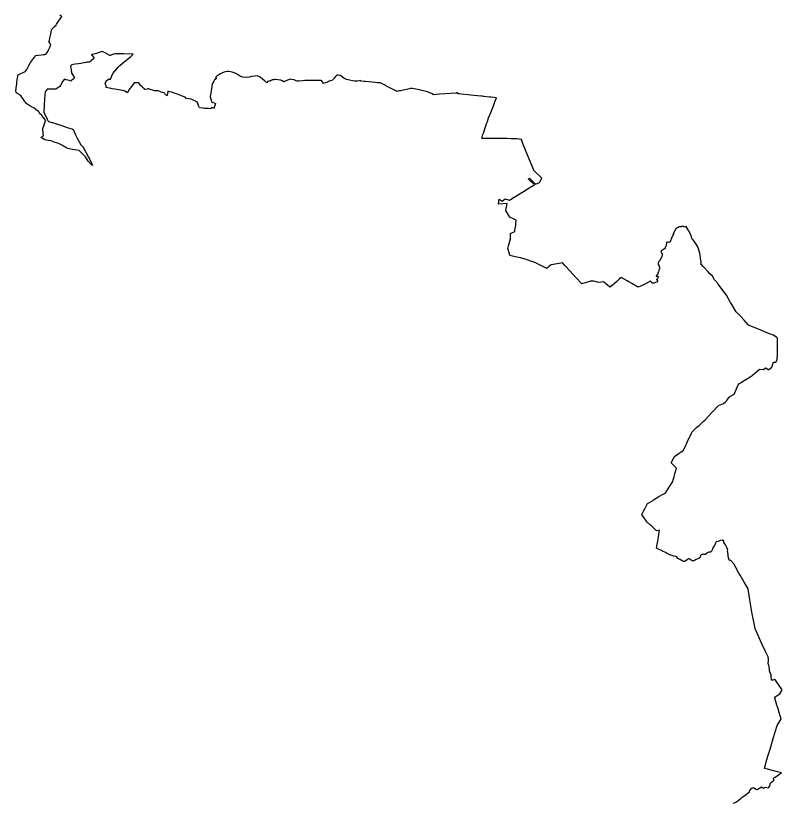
# Model space of a CAD drawing. Header units: metres. Extents: x 319750 to 415268, y 1725605 to 1842937.
# Drawn here: x 375291 to 402919, y 1754009 to 1782412 of the extents above; entities that cross this region are included whole.
import ezdxf

# ---------------------------------------------------------------- set-up
doc = ezdxf.new("R2010")
doc.units = ezdxf.units.M
doc.header["$MEASUREMENT"] = 0
doc.layers.add('DISTRICT BOUNDRY', color=86, linetype='Continuous')

msp = doc.modelspace()

# ---------------------------------------------------------------- linework, layer by layer
at = {"layer": 'DISTRICT BOUNDRY'}
msp.add_polyline3d([(401154, 1754004, 0), (401166, 1754011, 0), (401181, 1754021, 0), (401223, 1754039, 0), (401269, 1754060, 0), (401381, 1754146, 0), (401431, 1754181, 0), (401478, 1754232, 0), (401530, 1754260, 0), (401735, 1754419, 0), (401742, 1754453, 0), (401745, 1754470, 0), (401815, 1754535, 0), (401826, 1754570, 0), (401865, 1754570, 0), (401911, 1754569, 0), (401961, 1754513, 0), (402009, 1754508, 0), (402107, 1754565, 0), (402173, 1754604, 0), (402245, 1754551, 0), (402310, 1754584, 0), (402429, 1754568, 0), (402488, 1754662, 0), (402488, 1754719, 0), (402522, 1754752, 0), (402587, 1754814, 0), (402603, 1754826, 0), (402623, 1754841, 0), (402624, 1754842, 0), (402625, 1754842, 0), (402614, 1754859, 0), (402598, 1754884, 0), (402587, 1754899, 0), (402619, 1754920, 0), (402658, 1754946, 0), (402778, 1755028, 0), (402800, 1755043, 0), (402891, 1755106, 0), (402704, 1755153, 0), (402390, 1755234, 0), (402274, 1755262, 0), (402315, 1755396, 0), (402328, 1755442, 0), (402345, 1755503, 0), (402403, 1755708, 0), (402457, 1755888, 0), (402527, 1756118, 0), (402556, 1756220, 0), (402600, 1756375, 0), (402672, 1756615, 0), (402734, 1756818, 0), (402883, 1757052, 0), (402847, 1757167, 0), (402812, 1757277, 0), (402770, 1757418, 0), (402749, 1757489, 0), (402741, 1757511, 0), (402727, 1757552, 0), (402652, 1757807, 0), (402643, 1757839, 0), (402658, 1757848, 0), (402740, 1757900, 0), (402827, 1757953, 0), (402919, 1758096, 0), (402680, 1758450, 0), (402638, 1758471, 0), (402617, 1758460, 0), (402596, 1758449, 0), (402535, 1758453, 0), (402522, 1758628, 0), (402471, 1758753, 0), (402462, 1758783, 0), (402447, 1758950, 0), (402439, 1758975, 0), (402428, 1759013, 0), (402416, 1759051, 0), (402421, 1759150, 0), (402425, 1759184, 0), (402427, 1759208, 0), (402411, 1759292, 0), (402343, 1759429, 0), (402315, 1759487, 0), (402184, 1759762, 0), (401955, 1760271, 0), (401946, 1760294, 0), (401939, 1760315, 0), (401893, 1760548, 0), (401835, 1760846, 0), (401812, 1760985, 0), (401753, 1761344, 0), (401707, 1761659, 0), (401695, 1761741, 0), (401551, 1761977, 0), (401397, 1762240, 0), (401359, 1762306, 0), (401245, 1762509, 0), (401175, 1762643, 0), (401062, 1762764, 0), (401013, 1762761, 0), (400993, 1762821, 0), (400964, 1762904, 0), (400971, 1762981, 0), (400950, 1763111, 0), (400961, 1763135, 0), (400963, 1763139, 0), (400931, 1763205, 0), (400869, 1763332, 0), (400819, 1763409, 0), (400808, 1763448, 0), (400798, 1763485, 0), (400796, 1763490, 0), (400785, 1763486, 0), (400778, 1763487, 0), (400776, 1763487, 0), (400773, 1763486, 0), (400769, 1763486, 0), (400755, 1763491, 0), (400749, 1763493, 0), (400692, 1763488, 0), (400603, 1763451, 0), (400539, 1763435, 0), (400508, 1763394, 0), (400493, 1763334, 0), (400475, 1763306, 0), (400433, 1763240, 0), (400415, 1763207, 0), (400382, 1763114, 0), (400328, 1763065, 0), (400309, 1763063, 0), (400270, 1763060, 0), (400227, 1763039, 0), (400166, 1762994, 0), (400137, 1762983, 0), (400131, 1762981, 0), (400097, 1762982, 0), (400067, 1762988, 0), (400061, 1762989, 0), (400030, 1762985, 0), (399994, 1762967, 0), (399977, 1762946, 0), (399970, 1762926, 0), (399960, 1762895, 0), (399924, 1762848, 0), (399879, 1762820, 0), (399812, 1762795, 0), (399756, 1762762, 0), (399725, 1762747, 0), (399706, 1762742, 0), (399669, 1762754, 0), (399595, 1762801, 0), (399558, 1762819, 0), (399543, 1762821, 0), (399506, 1762802, 0), (399418, 1762735, 0), (399404, 1762724, 0), (399392, 1762733, 0), (399359, 1762727, 0), (399307, 1762752, 0), (399246, 1762794, 0), (399242, 1762796, 0), (399231, 1762801, 0), (399158, 1762832, 0), (399114, 1762896, 0), (399108, 1762898, 0), (399089, 1762904, 0), (399017, 1762922, 0), (398941, 1762941, 0), (398867, 1762972, 0), (398798, 1763004, 0), (398748, 1763031, 0), (398708, 1763049, 0), (398705, 1763050, 0), (398604, 1763103, 0), (398600, 1763105, 0), (398586, 1763113, 0), (398504, 1763152, 0), (398390, 1763207, 0), (398400, 1763270, 0), (398415, 1763355, 0), (398438, 1763465, 0), (398452, 1763535, 0), (398460, 1763595, 0), (398475, 1763720, 0), (398483, 1763786, 0), (398494, 1763864, 0), (398385, 1763838, 0), (398202, 1764009, 0), (398165, 1764044, 0), (398045, 1764145, 0), (398013, 1764192, 0), (397931, 1764315, 0), (397859, 1764426, 0), (397918, 1764541, 0), (397931, 1764566, 0), (397949, 1764602, 0), (398045, 1764792, 0), (398050, 1764801, 0), (398063, 1764824, 0), (398241, 1764921, 0), (398242, 1764921, 0), (398243, 1764921, 0), (398283, 1764951, 0), (398465, 1765072, 0), (398598, 1765143, 0), (398671, 1765186, 0), (398712, 1765210, 0), (398719, 1765217, 0), (398820, 1765372, 0), (398881, 1765466, 0), (398882, 1765468, 0), (398909, 1765513, 0), (398972, 1765614, 0), (398986, 1765668, 0), (399011, 1765750, 0), (399020, 1765780, 0), (399024, 1765796, 0), (399049, 1765894, 0), (399073, 1765973, 0), (399105, 1766094, 0), (399084, 1766114, 0), (399059, 1766139, 0), (398984, 1766216, 0), (398917, 1766286, 0), (398927, 1766305, 0), (399000, 1766449, 0), (399029, 1766501, 0), (399036, 1766513, 0), (399124, 1766576, 0), (399202, 1766632, 0), (399243, 1766661, 0), (399358, 1766739, 0), (399398, 1766827, 0), (399407, 1766843, 0), (399455, 1766948, 0), (399480, 1767001, 0), (399533, 1767116, 0), (399564, 1767179, 0), (399586, 1767223, 0), (399599, 1767252, 0), (399647, 1767359, 0), (399672, 1767408, 0), (399678, 1767421, 0), (399690, 1767429, 0), (399695, 1767433, 0), (399822, 1767547, 0), (399845, 1767568, 0), (399925, 1767638, 0), (400071, 1767773, 0), (400114, 1767811, 0), (400144, 1767829, 0), (400146, 1767843, 0), (400147, 1767855, 0), (400383, 1768103, 0), (400620, 1768357, 0), (400680, 1768381, 0), (400803, 1768429, 0), (400874, 1768493, 0), (400918, 1768532, 0), (400989, 1768646, 0), (400996, 1768660, 0), (401187, 1768758, 0), (401272, 1768957, 0), (401346, 1769122, 0), (401372, 1769143, 0), (401378, 1769150, 0), (401379, 1769152, 0), (401450, 1769200, 0), (401758, 1769393, 0), (401831, 1769442, 0), (402102, 1769665, 0), (402230, 1769656, 0), (402330, 1769715, 0), (402415, 1769650, 0), (402430, 1769659, 0), (402545, 1769734, 0), (402601, 1769922, 0), (402682, 1769918, 0), (402733, 1769999, 0), (402742, 1770228, 0), (402744, 1770235, 0), (402742, 1770235, 0), (402747, 1770572, 0), (402752, 1770778, 0), (402744, 1770786, 0), (402709, 1770821, 0), (402591, 1770891, 0), (402526, 1770918, 0), (402428, 1770957, 0), (402145, 1771072, 0), (402000, 1771131, 0), (401909, 1771169, 0), (401706, 1771250, 0), (401693, 1771269, 0), (401551, 1771428, 0), (401438, 1771556, 0), (401307, 1771688, 0), (401260, 1771733, 0), (401182, 1771848, 0), (401096, 1772000, 0), (401056, 1772072, 0), (400913, 1772329, 0), (400789, 1772496, 0), (400617, 1772721, 0), (400609, 1772733, 0), (400607, 1772740, 0), (400482, 1772886, 0), (400407, 1773022, 0), (400307, 1773104, 0), (400236, 1773182, 0), (400103, 1773332, 0), (400080, 1773356, 0), (400065, 1773372, 0), (399997, 1773447, 0), (399991, 1773447, 0), (399989, 1773447, 0), (399997, 1773503, 0), (400000, 1773551, 0), (399989, 1773578, 0), (399976, 1773664, 0), (399956, 1773790, 0), (399946, 1773855, 0), (399936, 1773885, 0), (399907, 1773972, 0), (399885, 1774038, 0), (399872, 1774078, 0), (399839, 1774133, 0), (399790, 1774212, 0), (399747, 1774281, 0), (399683, 1774359, 0), (399664, 1774382, 0), (399632, 1774490, 0), (399534, 1774667, 0), (399459, 1774806, 0), (399454, 1774813, 0), (399435, 1774802, 0), (399404, 1774784, 0), (399364, 1774810, 0), (399330, 1774816, 0), (399302, 1774821, 0), (399290, 1774809, 0), (399284, 1774804, 0), (399223, 1774797, 0), (399205, 1774795, 0), (399172, 1774780, 0), (399085, 1774740, 0), (399013, 1774581, 0), (398986, 1774541, 0), (398983, 1774513, 0), (398969, 1774475, 0), (398941, 1774422, 0), (398921, 1774392, 0), (398893, 1774298, 0), (398882, 1774258, 0), (398855, 1774248, 0), (398826, 1774237, 0), (398778, 1774250, 0), (398758, 1774250, 0), (398750, 1774234, 0), (398734, 1774139, 0), (398722, 1774086, 0), (398700, 1774061, 0), (398703, 1774037, 0), (398701, 1774021, 0), (398673, 1774000, 0), (398633, 1773977, 0), (398620, 1773976, 0), (398610, 1773975, 0), (398568, 1773944, 0), (398550, 1773915, 0), (398544, 1773905, 0), (398550, 1773887, 0), (398551, 1773883, 0), (398553, 1773879, 0), (398559, 1773861, 0), (398580, 1773851, 0), (398592, 1773825, 0), (398596, 1773817, 0), (398595, 1773784, 0), (398590, 1773776, 0), (398588, 1773772, 0), (398585, 1773749, 0), (398581, 1773718, 0), (398563, 1773701, 0), (398557, 1773694, 0), (398550, 1773672, 0), (398540, 1773651, 0), (398525, 1773632, 0), (398524, 1773629, 0), (398520, 1773623, 0), (398518, 1773609, 0), (398512, 1773584, 0), (398496, 1773563, 0), (398463, 1773536, 0), (398459, 1773529, 0), (398454, 1773521, 0), (398449, 1773485, 0), (398448, 1773461, 0), (398452, 1773440, 0), (398484, 1773382, 0), (398494, 1773337, 0), (398494, 1773322, 0), (398494, 1773316, 0), (398498, 1773278, 0), (398487, 1773271, 0), (398470, 1773243, 0), (398469, 1773215, 0), (398465, 1773203, 0), (398456, 1773176, 0), (398450, 1773166, 0), (398448, 1773163, 0), (398441, 1773157, 0), (398435, 1773150, 0), (398433, 1773132, 0), (398435, 1773108, 0), (398433, 1773088, 0), (398426, 1773079, 0), (398412, 1773062, 0), (398399, 1773051, 0), (398370, 1773041, 0), (398370, 1773034, 0), (398369, 1773016, 0), (398378, 1773015, 0), (398391, 1773015, 0), (398427, 1773019, 0), (398437, 1773020, 0), (398444, 1773008, 0), (398452, 1772996, 0), (398447, 1772975, 0), (398434, 1772947, 0), (398386, 1772902, 0), (398397, 1772885, 0), (398420, 1772849, 0), (398420, 1772840, 0), (398419, 1772823, 0), (398412, 1772818, 0), (398408, 1772814, 0), (398397, 1772805, 0), (398349, 1772793, 0), (398320, 1772783, 0), (398285, 1772771, 0), (398266, 1772766, 0), (398251, 1772762, 0), (398221, 1772765, 0), (398195, 1772814, 0), (398182, 1772839, 0), (398169, 1772835, 0), (397970, 1772736, 0), (397864, 1772684, 0), (397729, 1772618, 0), (397704, 1772629, 0), (397499, 1772751, 0), (397390, 1772815, 0), (397325, 1772853, 0), (397219, 1772913, 0), (397136, 1772961, 0), (397116, 1772969, 0), (397046, 1772910, 0), (396952, 1772830, 0), (396783, 1772684, 0), (396714, 1772619, 0), (396693, 1772636, 0), (396688, 1772640, 0), (396687, 1772640, 0), (396481, 1772810, 0), (396306, 1772786, 0), (396259, 1772798, 0), (396125, 1772835, 0), (396084, 1772836, 0), (396013, 1772838, 0), (395999, 1772834, 0), (395989, 1772830, 0), (395851, 1772791, 0), (395689, 1772744, 0), (395477, 1772976, 0), (395270, 1773204, 0), (395080, 1773409, 0), (394999, 1773499, 0), (394993, 1773496, 0), (394875, 1773479, 0), (394800, 1773468, 0), (394592, 1773434, 0), (394557, 1773404, 0), (394510, 1773364, 0), (394462, 1773324, 0), (394433, 1773299, 0), (394397, 1773317, 0), (394385, 1773323, 0), (394314, 1773359, 0), (394221, 1773405, 0), (394125, 1773453, 0), (394048, 1773491, 0), (394036, 1773499, 0), (393856, 1773562, 0), (393724, 1773607, 0), (393619, 1773643, 0), (393483, 1773675, 0), (393296, 1773717, 0), (393104, 1773760, 0), (393084, 1773826, 0), (393026, 1774022, 0), (393052, 1774118, 0), (393072, 1774195, 0), (393121, 1774371, 0), (393129, 1774399, 0), (393128, 1774406, 0), (393126, 1774560, 0), (393278, 1774634, 0), (393296, 1774758, 0), (393301, 1774790, 0), (393311, 1774860, 0), (393318, 1774904, 0), (393319, 1774933, 0), (393325, 1775044, 0), (393304, 1775054, 0), (393255, 1775077, 0), (393104, 1775143, 0), (392958, 1775384, 0), (392972, 1775463, 0), (393003, 1775645, 0), (392691, 1775612, 0), (392691, 1775612, 0), (392690, 1775612, 0), (392690, 1775612, 0), (392721, 1775791, 0), (392820, 1775730, 0), (392928, 1775810, 0), (393087, 1775765, 0), (393260, 1775873, 0), (393478, 1776007, 0), (393591, 1776077, 0), (393854, 1776239, 0), (393904, 1776271, 0), (393989, 1776325, 0), (393848, 1776449, 0), (393767, 1776520, 0), (393777, 1776528, 0), (393805, 1776549, 0), (394021, 1776340, 0), (394165, 1776392, 0), (394256, 1776558, 0), (393965, 1776836, 0), (393964, 1776839, 0), (393807, 1777215, 0), (393747, 1777362, 0), (393580, 1777773, 0), (393516, 1777945, 0), (393347, 1777969, 0), (393147, 1777974, 0), (392987, 1777979, 0), (392869, 1777983, 0), (392778, 1777985, 0), (392664, 1777988, 0), (392459, 1777985, 0), (392398, 1777984, 0), (392328, 1777984, 0), (392139, 1777983, 0), (392085, 1777984, 0), (392131, 1778128, 0), (392148, 1778179, 0), (392160, 1778217, 0), (392212, 1778370, 0), (392273, 1778550, 0), (392289, 1778599, 0), (392332, 1778726, 0), (392414, 1778928, 0), (392482, 1779101, 0), (392543, 1779255, 0), (392565, 1779309, 0), (392595, 1779388, 0), (392620, 1779454, 0), (392620, 1779454, 0), (392612, 1779455, 0), (392538, 1779464, 0), (392428, 1779475, 0), (392363, 1779481, 0), (392166, 1779501, 0), (392113, 1779507, 0), (392067, 1779511, 0), (391800, 1779540, 0), (391588, 1779559, 0), (391359, 1779581, 0), (391275, 1779591, 0), (391238, 1779595, 0), (391212, 1779631, 0), (391183, 1779628, 0), (391163, 1779626, 0), (390569, 1779579, 0), (390567, 1779579, 0), (390349, 1779563, 0), (390296, 1779593, 0), (390132, 1779674, 0), (389787, 1779747, 0), (389581, 1779791, 0), (389572, 1779793, 0), (389551, 1779798, 0), (389470, 1779778, 0), (389326, 1779745, 0), (389250, 1779729, 0), (389159, 1779708, 0), (389115, 1779699, 0), (389052, 1779687, 0), (389034, 1779684, 0), (388944, 1779728, 0), (388934, 1779733, 0), (388926, 1779737, 0), (388924, 1779738, 0), (388636, 1779885, 0), (388603, 1779903, 0), (388452, 1779985, 0), (388451, 1779985, 0), (388434, 1779987, 0), (388333, 1779995, 0), (388243, 1780003, 0), (387897, 1780037, 0), (387853, 1780042, 0), (387730, 1780056, 0), (387723, 1780081, 0), (387673, 1780066, 0), (387612, 1780050, 0), (387518, 1780054, 0), (387495, 1780058, 0), (387433, 1780070, 0), (387326, 1780088, 0), (387220, 1780112, 0), (387133, 1780153, 0), (386996, 1780253, 0), (386978, 1780256, 0), (386908, 1780269, 0), (386867, 1780273, 0), (386821, 1780220, 0), (386759, 1780147, 0), (386738, 1780122, 0), (386710, 1780089, 0), (386601, 1780050, 0), (386558, 1780035, 0), (386522, 1780021, 0), (386449, 1779993, 0), (386385, 1779969, 0), (386318, 1780060, 0), (386301, 1780077, 0), (386183, 1780076, 0), (386029, 1780079, 0), (385920, 1780079, 0), (385804, 1780075, 0), (385738, 1780072, 0), (385729, 1780072, 0), (385712, 1780072, 0), (385544, 1780050, 0), (385495, 1780060, 0), (385474, 1780058, 0), (385474, 1780058, 0), (385438, 1780051, 0), (385343, 1780094, 0), (385337, 1780096, 0), (385335, 1780096, 0), (385224, 1780119, 0), (385185, 1780128, 0), (385081, 1780084, 0), (385016, 1780057, 0), (384966, 1780036, 0), (384962, 1780034, 0), (384957, 1780032, 0), (384892, 1780060, 0), (384847, 1780083, 0), (384738, 1780104, 0), (384657, 1780116, 0), (384616, 1780109, 0), (384589, 1780104, 0), (384545, 1780103, 0), (384544, 1780103, 0), (384536, 1780099, 0), (384515, 1780089, 0), (384483, 1780067, 0), (384465, 1780061, 0), (384446, 1780054, 0), (384409, 1780049, 0), (384372, 1780043, 0), (384371, 1780040, 0), (384369, 1780035, 0), (384356, 1779987, 0), (384326, 1780009, 0), (384319, 1780014, 0), (384313, 1780017, 0), (384302, 1780028, 0), (384299, 1780031, 0), (384294, 1780036, 0), (384288, 1780042, 0), (384281, 1780041, 0), (384281, 1780049, 0), (384274, 1780056, 0), (384268, 1780068, 0), (384245, 1780075, 0), (384181, 1780123, 0), (384101, 1780192, 0), (384008, 1780246, 0), (383788, 1780222, 0), (383709, 1780203, 0), (383598, 1780191, 0), (383476, 1780195, 0), (383387, 1780221, 0), (383323, 1780264, 0), (383245, 1780319, 0), (383160, 1780358, 0), (383094, 1780376, 0), (382981, 1780406, 0), (382924, 1780407, 0), (382843, 1780392, 0), (382833, 1780388, 0), (382764, 1780362, 0), (382719, 1780340, 0), (382676, 1780319, 0), (382605, 1780280, 0), (382539, 1780234, 0), (382494, 1780183, 0), (382512, 1780168, 0), (382511, 1780150, 0), (382510, 1780134, 0), (382460, 1780104, 0), (382432, 1780053, 0), (382410, 1780012, 0), (382405, 1780002, 0), (382383, 1779971, 0), (382380, 1779968, 0), (382373, 1779959, 0), (382356, 1779849, 0), (382337, 1779724, 0), (382333, 1779701, 0), (382322, 1779630, 0), (382318, 1779601, 0), (382313, 1779570, 0), (382301, 1779503, 0), (382300, 1779485, 0), (382311, 1779447, 0), (382333, 1779368, 0), (382349, 1779304, 0), (382369, 1779297, 0), (382392, 1779288, 0), (382444, 1779267, 0), (382487, 1779250, 0), (382476, 1779212, 0), (382464, 1779172, 0), (382436, 1779073, 0), (382402, 1779074, 0), (382394, 1779083, 0), (382389, 1779089, 0), (382370, 1779111, 0), (382314, 1779058, 0), (382236, 1779062, 0), (382225, 1779062, 0), (382221, 1779062, 0), (382144, 1779066, 0), (382111, 1779069, 0), (382089, 1779071, 0), (382037, 1779076, 0), (381917, 1779090, 0), (381907, 1779110, 0), (381891, 1779142, 0), (381874, 1779175, 0), (381845, 1779287, 0), (381769, 1779337, 0), (381715, 1779359, 0), (381666, 1779378, 0), (381612, 1779399, 0), (381605, 1779402, 0), (381527, 1779418, 0), (381435, 1779424, 0), (381397, 1779474, 0), (381325, 1779502, 0), (381202, 1779552, 0), (381088, 1779597, 0), (381000, 1779625, 0), (380916, 1779652, 0), (380847, 1779673, 0), (380775, 1779697, 0), (380773, 1779683, 0), (380773, 1779677, 0), (380759, 1779597, 0), (380750, 1779542, 0), (380742, 1779536, 0), (380731, 1779529, 0), (380668, 1779600, 0), (380649, 1779618, 0), (380630, 1779637, 0), (380529, 1779656, 0), (380489, 1779676, 0), (380421, 1779709, 0), (380358, 1779705, 0), (380297, 1779701, 0), (380253, 1779716, 0), (380074, 1779776, 0), (380051, 1779771, 0), (380027, 1779767, 0), (379960, 1779755, 0), (379934, 1779750, 0), (379927, 1779759, 0), (379916, 1779788, 0), (379912, 1779797, 0), (379892, 1779800, 0), (379844, 1779846, 0), (379786, 1779901, 0), (379757, 1779951, 0), (379730, 1779997, 0), (379710, 1779997, 0), (379674, 1779998, 0), (379563, 1779998, 0), (379497, 1779914, 0), (379495, 1779911, 0), (379417, 1779802, 0), (379370, 1779736, 0), (379314, 1779635, 0), (379220, 1779691, 0), (379195, 1779706, 0), (379001, 1779737, 0), (378861, 1779760, 0), (378760, 1779778, 0), (378731, 1779785, 0), (378660, 1779800, 0), (378608, 1779809, 0), (378555, 1779819, 0), (378555, 1779831, 0), (378555, 1779892, 0), (378543, 1779912, 0), (378516, 1779955, 0), (378515, 1779955, 0), (378515, 1779956, 0), (378516, 1779960, 0), (378554, 1780067, 0), (378629, 1780122, 0), (378704, 1780123, 0), (378755, 1780251, 0), (378789, 1780330, 0), (378932, 1780494, 0), (378987, 1780553, 0), (379042, 1780613, 0), (379203, 1780751, 0), (379362, 1780884, 0), (379433, 1780944, 0), (379525, 1781022, 0), (379185, 1781034, 0), (379091, 1781038, 0), (378986, 1781043, 0), (378983, 1781044, 0), (378979, 1781044, 0), (378970, 1781043, 0), (378962, 1781041, 0), (378930, 1781036, 0), (378919, 1781038, 0), (378904, 1781040, 0), (378880, 1781043, 0), (378870, 1781039, 0), (378815, 1781021, 0), (378786, 1781012, 0), (378692, 1780982, 0), (378683, 1780979, 0), (378659, 1780992, 0), (378637, 1781005, 0), (378616, 1781017, 0), (378514, 1781076, 0), (378452, 1781102, 0), (378400, 1781125, 0), (378360, 1781111, 0), (378198, 1781055, 0), (378059, 1781019, 0), (378034, 1781012, 0), (378017, 1781008, 0), (378104, 1780908, 0), (378105, 1780906, 0), (378111, 1780899, 0), (378120, 1780889, 0), (378108, 1780878, 0), (378104, 1780874, 0), (378003, 1780783, 0), (377986, 1780768, 0), (377948, 1780734, 0), (377925, 1780734, 0), (377908, 1780735, 0), (377875, 1780737, 0), (377857, 1780739, 0), (377856, 1780739, 0), (377818, 1780731, 0), (377694, 1780706, 0), (377638, 1780694, 0), (377553, 1780681, 0), (377438, 1780663, 0), (377364, 1780651, 0), (377306, 1780641, 0), (377287, 1780621, 0), (377280, 1780613, 0), (377272, 1780604, 0), (377265, 1780597, 0), (377260, 1780593, 0), (377272, 1780526, 0), (377282, 1780469, 0), (377305, 1780344, 0), (377306, 1780328, 0), (377391, 1780196, 0), (377408, 1780171, 0), (377401, 1780165, 0), (377356, 1780125, 0), (377300, 1780076, 0), (377299, 1780074, 0), (377278, 1780051, 0), (377216, 1780072, 0), (377169, 1780087, 0), (377113, 1780106, 0), (377042, 1780129, 0), (377031, 1780113, 0), (376989, 1780049, 0), (376981, 1780035, 0), (376975, 1780024, 0), (376911, 1779919, 0), (376907, 1779911, 0), (376901, 1779902, 0), (376875, 1779860, 0), (376731, 1779760, 0), (376631, 1779763, 0), (376608, 1779764, 0), (376420, 1779768, 0), (376345, 1779669, 0), (376329, 1779426, 0), (376305, 1778937, 0), (376421, 1778679, 0), (376442, 1778631, 0), (376454, 1778607, 0), (376508, 1778590, 0), (376560, 1778575, 0), (376590, 1778566, 0), (376615, 1778559, 0), (376747, 1778518, 0), (376771, 1778511, 0), (376799, 1778501, 0), (376911, 1778462, 0), (377138, 1778384, 0), (377317, 1778328, 0), (377323, 1778325, 0), (377350, 1778316, 0), (377364, 1778311, 0), (377395, 1778225, 0), (377445, 1778115, 0), (377504, 1777999, 0), (377576, 1777863, 0), (377634, 1777761, 0), (377700, 1777698, 0), (377730, 1777646, 0), (377748, 1777617, 0), (377751, 1777610, 0), (377754, 1777604, 0), (377827, 1777462, 0), (377914, 1777317, 0), (377935, 1777276, 0), (377966, 1777216, 0), (378009, 1777133, 0), (378033, 1777070, 0), (378048, 1777033, 0), (378049, 1777031, 0), (378052, 1777023, 0), (378060, 1777009, 0), (378060, 1777008, 0), (378060, 1777008, 0), (378031, 1777032, 0), (378026, 1777036, 0), (378026, 1777037, 0), (377905, 1777166, 0), (377799, 1777327, 0), (377666, 1777470, 0), (377576, 1777558, 0), (377341, 1777591, 0), (377167, 1777621, 0), (377096, 1777655, 0), (376948, 1777741, 0), (376841, 1777803, 0), (376677, 1777848, 0), (376565, 1777902, 0), (376471, 1777914, 0), (376464, 1777915, 0), (376343, 1777933, 0), (376216, 1778004, 0), (376214, 1778014, 0), (376209, 1778020, 0), (376209, 1778021, 0), (376207, 1778023, 0), (376204, 1778028, 0), (376210, 1778033, 0), (376291, 1778086, 0), (376276, 1778141, 0), (376276, 1778142, 0), (376276, 1778144, 0), (376264, 1778342, 0), (376314, 1778480, 0), (376368, 1778626, 0), (376370, 1778631, 0), (376369, 1778633, 0), (376365, 1778643, 0), (376331, 1778689, 0), (376320, 1778703, 0), (376294, 1778739, 0), (376235, 1778819, 0), (376228, 1778833, 0), (376211, 1778846, 0), (376185, 1778867, 0), (376130, 1778938, 0), (376112, 1778963, 0), (376015, 1779034, 0), (375950, 1779074, 0), (375803, 1779165, 0), (375692, 1779238, 0), (375606, 1779335, 0), (375594, 1779352, 0), (375486, 1779517, 0), (375427, 1779556, 0), (375351, 1779606, 0), (375333, 1779618, 0), (375304, 1779662, 0), (375292, 1779680, 0), (375291, 1779691, 0), (375304, 1779796, 0), (375316, 1779888, 0), (375324, 1779945, 0), (375329, 1779989, 0), (375346, 1780117, 0), (375361, 1780222, 0), (375368, 1780274, 0), (375369, 1780279, 0), (375372, 1780285, 0), (375454, 1780323, 0), (375606, 1780395, 0), (375642, 1780411, 0), (375650, 1780423, 0), (375678, 1780464, 0), (375684, 1780473, 0), (375685, 1780474, 0), (375776, 1780637, 0), (375826, 1780727, 0), (376006, 1780966, 0), (376008, 1780975, 0), (376215, 1781003, 0), (376274, 1781010, 0), (376318, 1781015, 0), (376326, 1781016, 0), (376336, 1781018, 0), (376368, 1781021, 0), (376376, 1781022, 0), (376395, 1781051, 0), (376443, 1781123, 0), (376486, 1781204, 0), (376500, 1781231, 0), (376511, 1781243, 0), (376521, 1781275, 0), (376523, 1781282, 0), (376526, 1781293, 0), (376543, 1781346, 0), (376555, 1781381, 0), (376529, 1781412, 0), (376496, 1781451, 0), (376480, 1781460, 0), (376477, 1781462, 0), (376503, 1781537, 0), (376520, 1781600, 0), (376545, 1781696, 0), (376580, 1781877, 0), (376585, 1781899, 0), (376592, 1781934, 0), (376685, 1782023, 0), (376732, 1782065, 0), (376744, 1782075, 0), (376744, 1782075, 0), (376746, 1782079, 0), (376763, 1782105, 0), (376789, 1782143, 0), (376920, 1782334, 0), (376949, 1782377, 0), (376877, 1782439, 0)], dxfattribs=at)

doc.saveas('drawing.dxf')
